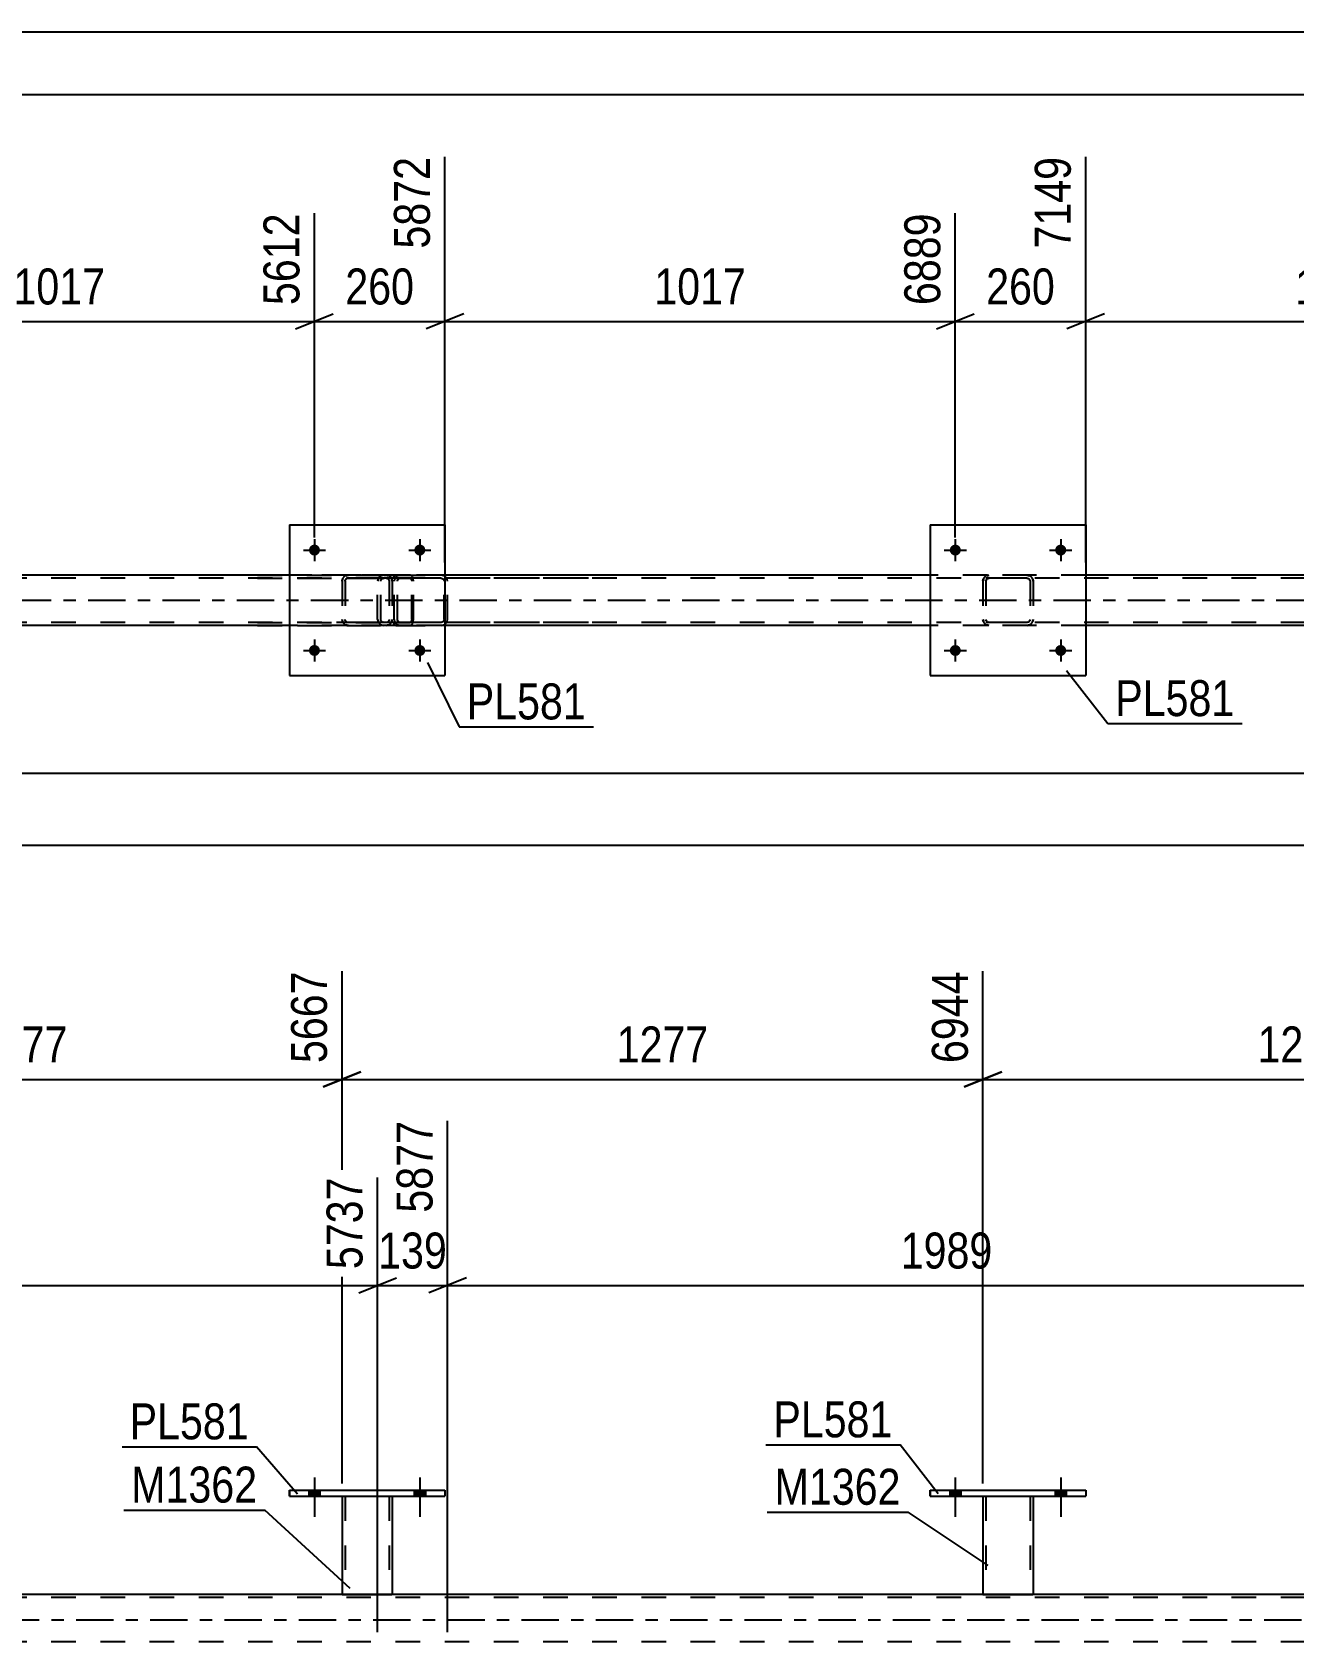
# Model space of a CAD drawing. Header units: millimetres. Extents: x 0 to 841, y 0 to 594.
# Drawn here: x 248.2 to 348.8, y 465.8 to 594 of the extents above; entities that cross this region are included whole.
import ezdxf

# ---------------------------------------------------------------- set-up
doc = ezdxf.new("R2010")
doc.units = ezdxf.units.MM
doc.linetypes.add('DXK_LINE_DOT2', pattern=[3.9198, 1.9599, -1.9599])
doc.linetypes.add('DXK_LINE_DOT3', pattern=[5.9187, 2.979, -0.9799, 0.9799, -0.9799])
doc.styles.add('Arial Narrow', font='ARIALN.TTF', dxfattribs={"height": 0.2})

# ---------------------------------------------------------------- blocks, each defined once
blk = doc.blocks.new('Unknown-405118308-1133')
at = {"color": 5, "linetype": 'Continuous'}
for p, q in [((841, 594), (0, 594)), ((836, 589), (5, 589))]:
    blk.add_line(p, q, dxfattribs=at)
blk = doc.blocks.new('Part-405118308-4155 - 4145')
at = {"color": 7, "linetype": 'DXK_LINE_DOT2'}
for p, q in [((761.25, 550.5), (98.77, 550.5)), ((281.09, 550.74), (268.69, 550.74)), ((332.17, 550.74), (319.77, 550.74)), ((761.25, 546.98), (98.77, 546.98)), ((281.09, 546.74), (268.69, 546.74)), ((332.17, 546.74), (319.77, 546.74))]:
    blk.add_line(p, q, dxfattribs=at)
at = {"color": 2, "linetype": 'Continuous'}
for p, q in [((268.69, 550.74), (230.01, 550.74)), ((319.77, 550.74), (281.09, 550.74)), ((370.86, 550.74), (332.17, 550.74)), ((268.69, 546.74), (230.01, 546.74)), ((319.77, 546.74), (281.09, 546.74)), ((370.86, 546.74), (332.17, 546.74))]:
    blk.add_line(p, q, dxfattribs=at)
at = {"color": 7, "linetype": 'DXK_LINE_DOT3'}
blk.add_line((98.77, 548.74), (761.25, 548.74), dxfattribs=at)
blk = doc.blocks.new('Part-405118308-24229 - 4145')
at = {"color": 7, "linetype": 'DXK_LINE_DOT2'}
for p, q in [((323.97, 550.26), (324.01, 550.44)), ((324.01, 550.44), (323.97, 550.26)), ((323.97, 550.26), (323.97, 547.22)), ((324.21, 550.26), (324.23, 550.35)), ((324.21, 550.26), (324.21, 547.22)), ((324.23, 550.35), (324.29, 550.43)), ((324.27, 550.7), (324.45, 550.74)), ((324.45, 550.74), (324.27, 550.7)), ((324.29, 550.43), (324.36, 550.48)), ((324.36, 550.48), (324.45, 550.5)), ((327.49, 550.74), (324.45, 550.74)), ((327.49, 550.5), (324.45, 550.5)), ((327.49, 550.74), (327.68, 550.7)), ((327.68, 550.7), (327.49, 550.74)), ((327.49, 550.5), (327.59, 550.48)), ((327.59, 550.48), (327.66, 550.43)), ((327.66, 550.43), (327.72, 550.35)), ((327.72, 550.35), (327.73, 550.26)), ((327.73, 550.26), (327.73, 547.22)), ((327.94, 550.44), (327.97, 550.26)), ((327.97, 550.26), (327.94, 550.44)), ((327.97, 550.26), (327.97, 547.22)), ((324.01, 547.04), (323.97, 547.22)), ((323.97, 547.22), (324.01, 547.04)), ((324.23, 547.13), (324.21, 547.22)), ((324.29, 547.05), (324.23, 547.13)), ((324.45, 546.74), (324.27, 546.78)), ((324.27, 546.78), (324.45, 546.74)), ((324.36, 547), (324.29, 547.05)), ((324.45, 546.98), (324.36, 547)), ((327.49, 546.98), (324.45, 546.98)), ((327.49, 546.74), (324.45, 546.74)), ((327.59, 547), (327.49, 546.98)), ((327.68, 546.78), (327.49, 546.74)), ((327.49, 546.74), (327.68, 546.78)), ((327.66, 547.05), (327.59, 547)), ((327.72, 547.13), (327.66, 547.05)), ((327.73, 547.22), (327.72, 547.13)), ((327.97, 547.22), (327.94, 547.04)), ((327.94, 547.04), (327.97, 547.22))]:
    blk.add_line(p, q, dxfattribs=at)
at = {"color": 7, "linetype": 'DXK_LINE_DOT3'}
blk.add_line((325.97, 548.74), (325.97, 548.74), dxfattribs=at)
at = {"color": 7, "linetype": 'DXK_LINE_DOT2'}
for centre, start, end in [((324.45, 550.26), 112.5, 157.5), ((324.45, 550.26), 112.5, 157.5), ((327.49, 550.26), 22.5, 67.5), ((327.49, 550.26), 22.5, 67.5), ((324.45, 547.22), 202.5, 247.5), ((324.45, 547.22), 202.5, 247.5), ((327.49, 547.22), 292.5, 337.5), ((327.49, 547.22), 292.5, 337.5)]:
    blk.add_arc(centre, 0.48, start, end, dxfattribs=at)
blk = doc.blocks.new('Part-405118308-4215 - 4145')
at = {"color": 7, "linetype": 'DXK_LINE_DOT2'}
for p, q in [((277.08, 550.44), (277.04, 550.26)), ((277.04, 547.22), (277.04, 550.26)), ((277.3, 550.26), (277.32, 550.35)), ((277.3, 547.22), (277.3, 550.26)), ((277.32, 550.35), (277.37, 550.43)), ((277.55, 550.74), (277.36, 550.7)), ((277.37, 550.43), (277.45, 550.48)), ((277.45, 550.48), (277.55, 550.5)), ((277.55, 550.74), (280.79, 550.74)), ((292.54, 550.74), (277.55, 550.74)), ((292.54, 550.5), (277.55, 550.5)), ((280.98, 550.7), (280.79, 550.74)), ((280.79, 550.5), (280.88, 550.48)), ((280.88, 550.48), (280.97, 550.43)), ((280.97, 550.43), (281.02, 550.35)), ((281.02, 550.35), (281.04, 550.26)), ((281.04, 547.22), (281.04, 550.26)), ((281.26, 550.43), (281.26, 550.44)), ((281.3, 550.26), (281.26, 550.43)), ((281.3, 547.22), (281.3, 550.26)), ((277.04, 547.22), (277.08, 547.04)), ((277.32, 547.13), (277.3, 547.22)), ((277.37, 547.05), (277.32, 547.13)), ((277.36, 546.78), (277.55, 546.74)), ((277.45, 547), (277.37, 547.05)), ((277.55, 546.98), (277.45, 547)), ((292.54, 546.98), (277.55, 546.98)), ((277.55, 546.74), (280.79, 546.74)), ((292.54, 546.74), (277.55, 546.74)), ((280.88, 547), (280.79, 546.98)), ((280.79, 546.74), (280.98, 546.78)), ((280.97, 547.05), (280.88, 547)), ((281.02, 547.13), (280.97, 547.05)), ((281.04, 547.22), (281.02, 547.13)), ((281.26, 547.04), (281.3, 547.22))]:
    blk.add_line(p, q, dxfattribs=at)
for centre, start, end in [((277.53, 550.24), 110.7584, 155.6801), ((280.81, 550.24), 24.32, 69.2417), ((277.53, 547.24), 204.32, 249.2417), ((280.81, 547.24), 290.7584, 335.6801)]:
    blk.add_arc(centre, 0.496, start, end, dxfattribs=at)
blk = doc.blocks.new('Part-405118308-24230 - 4145')
at = {"color": 2, "linetype": 'Continuous'}
for p, q in [((319.77, 554.74), (319.77, 542.74)), ((319.77, 554.74), (332.17, 554.74)), ((332.17, 554.74), (332.17, 542.74)), ((319.77, 542.74), (332.17, 542.74))]:
    blk.add_line(p, q, dxfattribs=at)
blk = doc.blocks.new('Part-405118308-4201 - 4145')
at = {"color": 7, "linetype": 'DXK_LINE_DOT2'}
for p, q in [((266.16, 550.74), (276.23, 550.74)), ((266.16, 550.5), (276.23, 550.5)), ((278.32, 550.74), (269.34, 550.74)), ((269.34, 550.5), (278.32, 550.5)), ((275.76, 550.44), (275.72, 550.26)), ((275.72, 547.22), (275.72, 550.26)), ((275.97, 550.26), (275.99, 550.35)), ((275.97, 547.22), (275.97, 550.26)), ((275.99, 550.35), (276.05, 550.43)), ((276.23, 550.74), (276.03, 550.7)), ((276.05, 550.43), (276.13, 550.48)), ((276.13, 550.48), (276.23, 550.5)), ((276.23, 550.74), (278.32, 550.74)), ((278.32, 550.5), (276.23, 550.5)), ((277.04, 550.5), (277.04, 550.74)), ((278.42, 550.7), (278.32, 550.74)), ((278.32, 550.5), (278.37, 550.48)), ((278.37, 550.48), (278.41, 550.43)), ((278.41, 550.43), (278.44, 550.35)), ((278.51, 550.6), (278.42, 550.7)), ((278.44, 550.35), (278.45, 550.26)), ((278.45, 547.22), (278.45, 550.26)), ((278.57, 550.44), (278.51, 550.6)), ((278.59, 550.26), (278.57, 550.44)), ((278.59, 547.22), (278.59, 550.26)), ((266.16, 546.98), (277.04, 546.98)), ((266.16, 546.74), (276.23, 546.74)), ((278.32, 546.98), (269.34, 546.98)), ((269.34, 546.74), (278.32, 546.74)), ((275.72, 547.22), (275.76, 547.04)), ((275.99, 547.13), (275.97, 547.22)), ((276.05, 547.05), (275.99, 547.13)), ((276.03, 546.78), (276.23, 546.74)), ((276.13, 547), (276.05, 547.05)), ((276.23, 546.98), (276.13, 547)), ((278.32, 546.74), (276.23, 546.74)), ((277.04, 546.74), (277.04, 546.98)), ((277.04, 546.98), (278.32, 546.98)), ((278.37, 547), (278.32, 546.98)), ((278.32, 546.74), (278.42, 546.78)), ((278.41, 547.05), (278.37, 547)), ((278.44, 547.13), (278.41, 547.05)), ((278.42, 546.78), (278.51, 546.88)), ((278.45, 547.22), (278.44, 547.13)), ((278.51, 546.88), (278.57, 547.04)), ((278.57, 547.04), (278.59, 547.22))]:
    blk.add_line(p, q, dxfattribs=at)
for centre, start, end in [((276.21, 550.24), 111.1941, 156.1506), ((276.21, 547.24), 203.8495, 248.8059)]:
    blk.add_arc(centre, 0.492, start, end, dxfattribs=at)
blk = doc.blocks.new('Part-405118308-24228 - 4145')
at = {"color": 2, "linetype": 'Continuous'}
for p, q in [((268.69, 554.74), (268.69, 542.74)), ((268.69, 554.74), (281.09, 554.74)), ((281.09, 554.74), (281.09, 542.74)), ((268.69, 542.74), (281.09, 542.74))]:
    blk.add_line(p, q, dxfattribs=at)
blk = doc.blocks.new('Bolt-405118308-24257 - 4145')
at = {"linetype": 'Continuous'}
for points in [[(271.13, 552.74, -1), (270.25, 552.74, -1)], [(279.53, 552.74, -1), (278.65, 552.74, -1)]]:
    blk.add_hatch(color=1, dxfattribs=at).paths.add_polyline_path(points)
at = {"color": 1, "linetype": 'Continuous'}
for p, q in [((269.81, 552.74), (271.57, 552.74)), ((270.69, 553.62), (270.69, 551.86)), ((278.21, 552.74), (279.97, 552.74)), ((279.09, 553.62), (279.09, 551.86))]:
    blk.add_line(p, q, dxfattribs=at)
blk = doc.blocks.new('Part-405118308-24227 - 4145')
at = {"color": 7, "linetype": 'DXK_LINE_DOT2'}
for p, q in [((272.89, 550.26), (272.93, 550.44)), ((272.93, 550.44), (272.89, 550.26)), ((272.89, 550.26), (272.89, 547.22)), ((273.13, 550.26), (273.15, 550.35)), ((273.13, 550.26), (273.13, 547.22)), ((273.15, 550.35), (273.2, 550.43)), ((273.19, 550.7), (273.37, 550.74)), ((273.37, 550.74), (273.19, 550.7)), ((273.2, 550.43), (273.28, 550.48)), ((273.28, 550.48), (273.37, 550.5)), ((276.41, 550.74), (273.37, 550.74)), ((276.41, 550.5), (273.37, 550.5)), ((276.41, 550.74), (276.6, 550.7)), ((276.6, 550.7), (276.41, 550.74)), ((276.41, 550.5), (276.51, 550.48)), ((276.51, 550.48), (276.58, 550.43)), ((276.58, 550.43), (276.64, 550.35)), ((276.64, 550.35), (276.65, 550.26)), ((276.65, 550.26), (276.65, 547.22)), ((276.86, 550.44), (276.89, 550.26)), ((276.89, 550.26), (276.86, 550.44)), ((276.89, 550.26), (276.89, 547.22)), ((272.93, 547.04), (272.89, 547.22)), ((272.89, 547.22), (272.93, 547.04)), ((273.15, 547.13), (273.13, 547.22)), ((273.2, 547.05), (273.15, 547.13)), ((273.37, 546.74), (273.19, 546.78)), ((273.19, 546.78), (273.37, 546.74)), ((273.28, 547), (273.2, 547.05)), ((273.37, 546.98), (273.28, 547)), ((276.41, 546.98), (273.37, 546.98)), ((276.41, 546.74), (273.37, 546.74)), ((276.51, 547), (276.41, 546.98)), ((276.6, 546.78), (276.41, 546.74)), ((276.41, 546.74), (276.6, 546.78)), ((276.58, 547.05), (276.51, 547)), ((276.64, 547.13), (276.58, 547.05)), ((276.65, 547.22), (276.64, 547.13)), ((276.89, 547.22), (276.86, 547.04)), ((276.86, 547.04), (276.89, 547.22))]:
    blk.add_line(p, q, dxfattribs=at)
at = {"color": 7, "linetype": 'DXK_LINE_DOT3'}
blk.add_line((274.89, 548.74), (274.89, 548.74), dxfattribs=at)
at = {"color": 7, "linetype": 'DXK_LINE_DOT2'}
for centre, start, end in [((273.37, 550.26), 112.5, 157.5), ((273.37, 550.26), 112.5, 157.5), ((276.41, 550.26), 22.5, 67.5), ((276.41, 550.26), 22.5, 67.5), ((273.37, 547.22), 202.5, 247.5), ((273.37, 547.22), 202.5, 247.5), ((276.41, 547.22), 292.5, 337.5), ((276.41, 547.22), 292.5, 337.5)]:
    blk.add_arc(centre, 0.48, start, end, dxfattribs=at)
blk = doc.blocks.new('Bolt-405118308-24256 - 4145')
at = {"linetype": 'Continuous'}
for points in [[(271.13, 544.74, -1), (270.25, 544.74, -1)], [(279.53, 544.74, -1), (278.65, 544.74, -1)]]:
    blk.add_hatch(color=1, dxfattribs=at).paths.add_polyline_path(points)
at = {"color": 1, "linetype": 'Continuous'}
for p, q in [((270.69, 545.62), (270.69, 543.86)), ((279.09, 545.62), (279.09, 543.86)), ((269.81, 544.74), (271.57, 544.74)), ((278.21, 544.74), (279.97, 544.74))]:
    blk.add_line(p, q, dxfattribs=at)
blk = doc.blocks.new('Bolt-405118308-24258 - 4145')
at = {"linetype": 'Continuous'}
for points in [[(322.21, 544.74, -1), (321.33, 544.74, -1)], [(330.61, 544.74, -1), (329.73, 544.74, -1)]]:
    blk.add_hatch(color=1, dxfattribs=at).paths.add_polyline_path(points)
at = {"color": 1, "linetype": 'Continuous'}
for p, q in [((321.77, 545.62), (321.77, 543.86)), ((330.17, 545.62), (330.17, 543.86)), ((320.89, 544.74), (322.65, 544.74)), ((329.29, 544.74), (331.05, 544.74))]:
    blk.add_line(p, q, dxfattribs=at)
blk = doc.blocks.new('Bolt-405118308-24259 - 4145')
at = {"linetype": 'Continuous'}
for points in [[(322.21, 552.74, -1), (321.33, 552.74, -1)], [(330.61, 552.74, -1), (329.73, 552.74, -1)]]:
    blk.add_hatch(color=1, dxfattribs=at).paths.add_polyline_path(points)
at = {"color": 1, "linetype": 'Continuous'}
for p, q in [((320.89, 552.74), (322.65, 552.74)), ((321.77, 553.62), (321.77, 551.86)), ((329.29, 552.74), (331.05, 552.74)), ((330.17, 553.62), (330.17, 551.86))]:
    blk.add_line(p, q, dxfattribs=at)
blk = doc.blocks.new('Part-405118308-2993 - 2836')
at = {"color": 2, "linetype": 'Continuous'}
blk.add_line((754.6, 469.52), (56.37, 469.52), dxfattribs=at)
at = {"color": 7, "linetype": 'DXK_LINE_DOT2'}
for p, q in [((761.25, 469.28), (56.37, 469.28)), ((761.25, 465.76), (56.37, 465.76))]:
    blk.add_line(p, q, dxfattribs=at)
at = {"color": 7, "linetype": 'DXK_LINE_DOT3'}
blk.add_line((56.37, 467.52), (761.25, 467.52), dxfattribs=at)
blk = doc.blocks.new('Part-405118308-24594 - 2836')
at = {"color": 2, "linetype": 'Continuous'}
for p, q in [((268.69, 477.36), (268.69, 477.84)), ((268.69, 477.84), (268.69, 477.84)), ((268.69, 477.84), (281.09, 477.84)), ((268.69, 477.36), (268.69, 477.36)), ((268.69, 477.36), (281.09, 477.36)), ((281.09, 477.84), (281.09, 477.36))]:
    blk.add_line(p, q, dxfattribs=at)
at = {"color": 7, "linetype": 'DXK_LINE_DOT2'}
for p, q in [((268.69, 477.84), (268.69, 477.36)), ((268.69, 477.84), (268.69, 477.84)), ((268.69, 477.36), (268.69, 477.36)), ((281.09, 477.84), (281.09, 477.36))]:
    blk.add_line(p, q, dxfattribs=at)
blk = doc.blocks.new('Part-405118308-24593 - 2836')
at = {"color": 2, "linetype": 'Continuous'}
for p, q in [((272.89, 477.36), (272.89, 469.52)), ((276.89, 477.36), (276.89, 469.52)), ((272.89, 469.52), (276.86, 469.52)), ((276.89, 469.52), (276.86, 469.52))]:
    blk.add_line(p, q, dxfattribs=at)
at = {"color": 7, "linetype": 'DXK_LINE_DOT2'}
for p, q in [((272.89, 477.36), (276.89, 477.36)), ((272.89, 477.36), (272.89, 477.36)), ((272.89, 477.36), (272.89, 477.36)), ((273.13, 477.36), (273.13, 469.52)), ((276.65, 477.36), (276.65, 469.52)), ((276.89, 477.36), (276.89, 477.36)), ((276.89, 477.36), (276.89, 477.36)), ((276.64, 469.52), (276.65, 469.52))]:
    blk.add_line(p, q, dxfattribs=at)
blk = doc.blocks.new('Part-405118308-24595 - 2836')
at = {"color": 2, "linetype": 'Continuous'}
for p, q in [((323.97, 477.36), (323.97, 469.52)), ((327.97, 477.36), (327.97, 469.52)), ((323.97, 469.52), (327.94, 469.52)), ((327.97, 469.52), (327.94, 469.52))]:
    blk.add_line(p, q, dxfattribs=at)
at = {"color": 7, "linetype": 'DXK_LINE_DOT2'}
for p, q in [((323.97, 477.36), (327.97, 477.36)), ((323.97, 477.36), (323.97, 477.36)), ((323.97, 477.36), (323.97, 477.36)), ((324.21, 477.36), (324.21, 469.52)), ((327.73, 477.36), (327.73, 469.52)), ((327.97, 477.36), (327.97, 477.36)), ((327.97, 477.36), (327.97, 477.36)), ((327.72, 469.52), (327.73, 469.52))]:
    blk.add_line(p, q, dxfattribs=at)
blk = doc.blocks.new('Part-405118308-24596 - 2836')
at = {"color": 2, "linetype": 'Continuous'}
for p, q in [((319.77, 477.36), (319.77, 477.84)), ((319.77, 477.84), (319.77, 477.84)), ((319.77, 477.84), (332.17, 477.84)), ((319.77, 477.36), (319.77, 477.36)), ((319.77, 477.36), (332.17, 477.36)), ((332.17, 477.84), (332.17, 477.36))]:
    blk.add_line(p, q, dxfattribs=at)
at = {"color": 7, "linetype": 'DXK_LINE_DOT2'}
for p, q in [((319.77, 477.84), (319.77, 477.36)), ((319.77, 477.84), (319.77, 477.84)), ((319.77, 477.36), (319.77, 477.36)), ((332.17, 477.84), (332.17, 477.36))]:
    blk.add_line(p, q, dxfattribs=at)
blk = doc.blocks.new('Bolt-405118308-24622 - 2836')
at = {"linetype": 'Continuous'}
for points in [[(270.25, 477.36), (271.13, 477.36), (271.13, 477.84), (270.25, 477.84)], [(278.65, 477.36), (279.53, 477.36), (279.53, 477.84), (278.65, 477.84)]]:
    blk.add_hatch(color=1, dxfattribs=at).paths.add_polyline_path(points)
at = {"color": 1, "linetype": 'Continuous'}
for p, q in [((270.69, 478.84), (270.69, 475.72)), ((279.09, 478.84), (279.09, 475.72)), ((270.25, 477.84), (270.25, 477.36)), ((271.13, 477.84), (271.13, 477.36)), ((278.65, 477.84), (278.65, 477.36)), ((279.53, 477.84), (279.53, 477.36))]:
    blk.add_line(p, q, dxfattribs=at)
blk = doc.blocks.new('Bolt-405118308-24623 - 2836')
at = {"linetype": 'Continuous'}
for points in [[(270.25, 477.36), (271.13, 477.36), (271.13, 477.84), (270.25, 477.84)], [(278.65, 477.36), (279.53, 477.36), (279.53, 477.84), (278.65, 477.84)]]:
    blk.add_hatch(color=1, dxfattribs=at).paths.add_polyline_path(points)
at = {"color": 1, "linetype": 'Continuous'}
for p, q in [((270.69, 478.84), (270.69, 475.72)), ((279.09, 478.84), (279.09, 475.72)), ((270.25, 477.84), (270.25, 477.36)), ((271.13, 477.84), (271.13, 477.36)), ((278.65, 477.84), (278.65, 477.36)), ((279.53, 477.84), (279.53, 477.36))]:
    blk.add_line(p, q, dxfattribs=at)
blk = doc.blocks.new('Bolt-405118308-24624 - 2836')
at = {"linetype": 'Continuous'}
for points in [[(321.33, 477.36), (322.21, 477.36), (322.21, 477.84), (321.33, 477.84)], [(329.73, 477.36), (330.61, 477.36), (330.61, 477.84), (329.73, 477.84)]]:
    blk.add_hatch(color=1, dxfattribs=at).paths.add_polyline_path(points)
at = {"color": 1, "linetype": 'Continuous'}
for p, q in [((321.77, 478.84), (321.77, 475.72)), ((330.17, 478.84), (330.17, 475.72)), ((321.33, 477.84), (321.33, 477.36)), ((322.21, 477.84), (322.21, 477.36)), ((329.73, 477.84), (329.73, 477.36)), ((330.61, 477.84), (330.61, 477.36))]:
    blk.add_line(p, q, dxfattribs=at)
blk = doc.blocks.new('Bolt-405118308-24625 - 2836')
at = {"linetype": 'Continuous'}
for points in [[(321.33, 477.36), (322.21, 477.36), (322.21, 477.84), (321.33, 477.84)], [(329.73, 477.36), (330.61, 477.36), (330.61, 477.84), (329.73, 477.84)]]:
    blk.add_hatch(color=1, dxfattribs=at).paths.add_polyline_path(points)
at = {"color": 1, "linetype": 'Continuous'}
for p, q in [((321.77, 478.84), (321.77, 475.72)), ((330.17, 478.84), (330.17, 475.72)), ((321.33, 477.84), (321.33, 477.36)), ((322.21, 477.84), (322.21, 477.36)), ((329.73, 477.84), (329.73, 477.36)), ((330.61, 477.84), (330.61, 477.36))]:
    blk.add_line(p, q, dxfattribs=at)
blk = doc.blocks.new('StraightDimension-405118308-26940 - 4145')
at = {"color": 7, "linetype": 'Continuous'}
for p, q in [((230.01, 551.74), (230.01, 584.07)), ((270.69, 553.74), (270.69, 579.57)), ((231.51, 571.56), (228.51, 570.36)), ((230.01, 570.96), (270.69, 570.96)), ((269.19, 570.36), (272.19, 571.56))]:
    blk.add_line(p, q, dxfattribs=at)
at = {"color": 0}
blk.add_wipeout([(254.61, 571.71), (254.61, 575.91), (246.1, 575.91), (246.1, 571.71)], dxfattribs=at)
at = {"color": 3, "style": 'Arial Narrow'}
blk.add_text('1017', height=2.863, dxfattribs=at).set_placement((246.7, 572.31))
at = {"color": 0, "linetype": 'Continuous'}
blk.add_wipeout([(270.09, 580.17), (265.89, 580.17), (265.89, 571.66), (270.09, 571.66)], dxfattribs=at)
at = {"color": 3, "linetype": 'Continuous', "style": 'Arial Narrow'}
blk.add_text('5612', height=2.863, rotation=90.0002, dxfattribs=at).set_placement((269.49, 572.26))
blk = doc.blocks.new('StraightDimension-405118308-4300 - 4145')
at = {"color": 7, "linetype": 'Continuous'}
blk.add_line((61.65, 534.96), (761.25, 534.96), dxfattribs=at)
blk = doc.blocks.new('StraightDimension-405118308-26936 - 4145')
at = {"color": 7, "linetype": 'Continuous'}
for p, q in [((332.17, 551.74), (332.17, 584.07)), ((372.86, 553.74), (372.86, 579.57)), ((333.67, 571.56), (330.67, 570.36)), ((332.17, 570.96), (372.86, 570.96)), ((371.36, 570.36), (374.36, 571.56))]:
    blk.add_line(p, q, dxfattribs=at)
at = {"color": 0}
blk.add_wipeout([(356.77, 571.71), (356.77, 575.91), (348.26, 575.91), (348.26, 571.71)], dxfattribs=at)
at = {"color": 3, "style": 'Arial Narrow'}
blk.add_text('1017', height=2.863, dxfattribs=at).set_placement((348.86, 572.31))
at = {"color": 0, "linetype": 'Continuous'}
blk.add_wipeout([(372.26, 580.17), (368.06, 580.17), (368.06, 571.66), (372.26, 571.66)], dxfattribs=at)
at = {"color": 3, "linetype": 'Continuous', "style": 'Arial Narrow'}
blk.add_text('8166', height=2.863, rotation=90.0002, dxfattribs=at).set_placement((371.66, 572.26))
blk = doc.blocks.new('StraightDimension-405118308-26937 - 4145')
at = {"color": 7, "linetype": 'Continuous'}
for p, q in [((332.17, 551.74), (332.17, 584.07)), ((321.77, 553.74), (321.77, 579.57)), ((320.27, 570.36), (323.27, 571.56)), ((321.77, 570.96), (332.17, 570.96)), ((333.67, 571.56), (330.67, 570.36))]:
    blk.add_line(p, q, dxfattribs=at)
at = {"color": 0}
blk.add_wipeout([(330.32, 571.71), (330.32, 575.91), (323.63, 575.91), (323.63, 571.71)], dxfattribs=at)
at = {"color": 3, "style": 'Arial Narrow'}
blk.add_text('260', height=2.863, dxfattribs=at).set_placement((324.23, 572.31))
at = {"color": 0, "linetype": 'Continuous'}
blk.add_wipeout([(331.57, 584.67), (327.37, 584.67), (327.37, 576.16), (331.57, 576.16)], dxfattribs=at)
at = {"color": 3, "linetype": 'Continuous', "style": 'Arial Narrow'}
blk.add_text('7149', height=2.863, rotation=90.0002, dxfattribs=at).set_placement((330.97, 576.76))
blk = doc.blocks.new('StraightDimension-405118308-26938 - 4145')
at = {"color": 7, "linetype": 'Continuous'}
for p, q in [((281.09, 551.74), (281.09, 584.07)), ((321.77, 553.74), (321.77, 579.57)), ((282.59, 571.56), (279.59, 570.36)), ((281.09, 570.96), (321.77, 570.96)), ((320.27, 570.36), (323.27, 571.56))]:
    blk.add_line(p, q, dxfattribs=at)
at = {"color": 0}
blk.add_wipeout([(305.69, 571.71), (305.69, 575.91), (297.18, 575.91), (297.18, 571.71)], dxfattribs=at)
at = {"color": 3, "style": 'Arial Narrow'}
blk.add_text('1017', height=2.863, dxfattribs=at).set_placement((297.78, 572.31))
at = {"color": 0, "linetype": 'Continuous'}
blk.add_wipeout([(321.17, 580.17), (316.97, 580.17), (316.97, 571.66), (321.17, 571.66)], dxfattribs=at)
at = {"color": 3, "linetype": 'Continuous', "style": 'Arial Narrow'}
blk.add_text('6889', height=2.863, rotation=90.0002, dxfattribs=at).set_placement((320.57, 572.26))
blk = doc.blocks.new('StraightDimension-405118308-26939 - 4145')
at = {"color": 7, "linetype": 'Continuous'}
for p, q in [((281.09, 551.74), (281.09, 584.07)), ((270.69, 553.74), (270.69, 579.57)), ((269.19, 570.36), (272.19, 571.56)), ((270.69, 570.96), (281.09, 570.96)), ((282.59, 571.56), (279.59, 570.36))]:
    blk.add_line(p, q, dxfattribs=at)
at = {"color": 0}
blk.add_wipeout([(279.24, 571.71), (279.24, 575.91), (272.55, 575.91), (272.55, 571.71)], dxfattribs=at)
at = {"color": 3, "style": 'Arial Narrow'}
blk.add_text('260', height=2.863, dxfattribs=at).set_placement((273.15, 572.31))
at = {"color": 0, "linetype": 'Continuous'}
blk.add_wipeout([(280.49, 584.67), (276.29, 584.67), (276.29, 576.16), (280.49, 576.16)], dxfattribs=at)
at = {"color": 3, "linetype": 'Continuous', "style": 'Arial Narrow'}
blk.add_text('5872', height=2.863, rotation=90.0002, dxfattribs=at).set_placement((279.89, 576.76))
blk = doc.blocks.new('StraightDimension-405118308-27672 - 4145')
at = {"color": 7, "linetype": 'Continuous'}
blk.add_line((61.01, 529.24), (761.89, 529.24), dxfattribs=at)
blk = doc.blocks.new('StraightDimension-405118308-21625 - 2836')
at = {"color": 7, "linetype": 'Continuous'}
for p, q in [((281.3, 466.52), (281.3, 507.26)), ((275.72, 466.52), (275.72, 502.76)), ((274.22, 493.55), (277.22, 494.75)), ((275.72, 494.15), (281.3, 494.15)), ((282.8, 494.75), (279.8, 493.55))]:
    blk.add_line(p, q, dxfattribs=at)
at = {"color": 0}
blk.add_wipeout([(281.85, 494.9), (281.85, 499.1), (275.17, 499.1), (275.17, 494.9)], dxfattribs=at)
at = {"color": 3, "style": 'Arial Narrow'}
blk.add_text('139', height=2.863, dxfattribs=at).set_placement((275.77, 495.5))
at = {"color": 0, "linetype": 'Continuous'}
blk.add_wipeout([(280.7, 507.86), (276.5, 507.86), (276.5, 499.35), (280.7, 499.35)], dxfattribs=at)
at = {"color": 3, "linetype": 'Continuous', "style": 'Arial Narrow'}
blk.add_text('5877', height=2.863, rotation=90.0002, dxfattribs=at).set_placement((280.1, 499.95))
blk = doc.blocks.new('StraightDimension-405118308-30037 - 2836')
at = {"color": 7, "linetype": 'Continuous'}
for p, q in [((221.81, 478.36), (221.81, 519.18)), ((272.89, 478.36), (272.89, 519.18)), ((223.31, 511.17), (220.31, 509.97)), ((221.81, 510.57), (272.89, 510.57)), ((271.39, 509.97), (274.39, 511.17))]:
    blk.add_line(p, q, dxfattribs=at)
at = {"color": 0}
blk.add_wipeout([(251.61, 511.32), (251.61, 515.52), (243.1, 515.52), (243.1, 511.32)], dxfattribs=at)
at = {"color": 3, "style": 'Arial Narrow'}
blk.add_text('1277', height=2.863, dxfattribs=at).set_placement((243.7, 511.92))
at = {"color": 0, "linetype": 'Continuous'}
blk.add_wipeout([(272.29, 519.78), (268.09, 519.78), (268.09, 511.27), (272.29, 511.27)], dxfattribs=at)
at = {"color": 3, "linetype": 'Continuous', "style": 'Arial Narrow'}
blk.add_text('5667', height=2.863, rotation=90.0002, dxfattribs=at).set_placement((271.69, 511.87))
blk = doc.blocks.new('StraightDimension-405118308-21624 - 2836')
at = {"color": 7, "linetype": 'Continuous'}
for p, q in [((281.3, 466.52), (281.3, 507.26)), ((360.86, 466.52), (360.86, 502.76)), ((282.8, 494.75), (279.8, 493.55)), ((281.3, 494.15), (360.86, 494.15)), ((359.36, 493.55), (362.36, 494.75))]:
    blk.add_line(p, q, dxfattribs=at)
at = {"color": 0}
blk.add_wipeout([(325.33, 494.9), (325.33, 499.1), (316.82, 499.1), (316.82, 494.9)], dxfattribs=at)
at = {"color": 3, "style": 'Arial Narrow'}
blk.add_text('1989', height=2.863, dxfattribs=at).set_placement((317.42, 495.5))
at = {"color": 0, "linetype": 'Continuous'}
blk.add_wipeout([(360.26, 503.36), (356.06, 503.36), (356.06, 494.85), (360.26, 494.85)], dxfattribs=at)
at = {"color": 3, "linetype": 'Continuous', "style": 'Arial Narrow'}
blk.add_text('7866', height=2.863, rotation=90.0002, dxfattribs=at).set_placement((359.66, 495.45))
blk = doc.blocks.new('StraightDimension-405118308-30036 - 2836')
at = {"color": 7, "linetype": 'Continuous'}
for p, q in [((272.89, 478.36), (272.89, 519.18)), ((323.97, 478.36), (323.97, 519.18)), ((274.39, 511.17), (271.39, 509.97)), ((272.89, 510.57), (323.97, 510.57)), ((322.47, 509.97), (325.47, 511.17))]:
    blk.add_line(p, q, dxfattribs=at)
at = {"color": 0}
blk.add_wipeout([(302.69, 511.32), (302.69, 515.52), (294.18, 515.52), (294.18, 511.32)], dxfattribs=at)
at = {"color": 3, "style": 'Arial Narrow'}
blk.add_text('1277', height=2.863, dxfattribs=at).set_placement((294.78, 511.92))
at = {"color": 0, "linetype": 'Continuous'}
blk.add_wipeout([(323.37, 519.78), (319.17, 519.78), (319.17, 511.27), (323.37, 511.27)], dxfattribs=at)
at = {"color": 3, "linetype": 'Continuous', "style": 'Arial Narrow'}
blk.add_text('6944', height=2.863, rotation=90.0002, dxfattribs=at).set_placement((322.77, 511.87))
blk = doc.blocks.new('StraightDimension-405118308-21626 - 2836')
at = {"color": 7, "linetype": 'Continuous'}
for p, q in [((196.16, 466.52), (196.16, 507.26)), ((275.72, 466.52), (275.72, 502.76)), ((197.66, 494.75), (194.66, 493.55)), ((196.16, 494.15), (275.72, 494.15)), ((274.22, 493.55), (277.22, 494.75))]:
    blk.add_line(p, q, dxfattribs=at)
at = {"color": 0}
blk.add_wipeout([(240.2, 494.9), (240.2, 499.1), (231.69, 499.1), (231.69, 494.9)], dxfattribs=at)
at = {"color": 3, "style": 'Arial Narrow'}
blk.add_text('1989', height=2.863, dxfattribs=at).set_placement((232.29, 495.5))
at = {"color": 0, "linetype": 'Continuous'}
blk.add_wipeout([(275.12, 503.36), (270.92, 503.36), (270.92, 494.85), (275.12, 494.85)], dxfattribs=at)
at = {"color": 3, "linetype": 'Continuous', "style": 'Arial Narrow'}
blk.add_text('5737', height=2.863, rotation=90.0002, dxfattribs=at).set_placement((274.52, 495.45))
blk = doc.blocks.new('StraightDimension-405118308-30035 - 2836')
at = {"color": 7, "linetype": 'Continuous'}
for p, q in [((323.97, 478.36), (323.97, 519.18)), ((375.06, 478.36), (375.06, 519.18)), ((325.47, 511.17), (322.47, 509.97)), ((323.97, 510.57), (375.06, 510.57)), ((373.56, 509.97), (376.56, 511.17))]:
    blk.add_line(p, q, dxfattribs=at)
at = {"color": 0}
blk.add_wipeout([(353.77, 511.32), (353.77, 515.52), (345.26, 515.52), (345.26, 511.32)], dxfattribs=at)
at = {"color": 3, "style": 'Arial Narrow'}
blk.add_text('1277', height=2.863, dxfattribs=at).set_placement((345.86, 511.92))
at = {"color": 0, "linetype": 'Continuous'}
blk.add_wipeout([(374.46, 519.78), (370.26, 519.78), (370.26, 511.27), (374.46, 511.27)], dxfattribs=at)
at = {"color": 3, "linetype": 'Continuous', "style": 'Arial Narrow'}
blk.add_text('8221', height=2.863, rotation=90.0002, dxfattribs=at).set_placement((373.86, 511.87))
blk = doc.blocks.new('Mark-405118308-27751 - 4145')
at = {"color": 0}
blk.add_wipeout([(292.33, 539.25), (292.33, 542.25), (282.83, 542.25), (282.83, 539.25)], dxfattribs=at)
blk.add_wipeout([(292.33, 539.25), (292.33, 542.25), (282.83, 542.25), (282.83, 539.25)], dxfattribs=at)
at = {"color": 30, "linetype": 'Continuous'}
for p, q in [((279.69, 543.78), (282.23, 538.65)), ((282.23, 538.65), (292.93, 538.65))]:
    blk.add_line(p, q, dxfattribs=at)
at = {"color": 3, "style": 'Arial Narrow'}
blk.add_text('PL581', height=2.863, dxfattribs=at).set_placement((282.83, 539.25))
blk = doc.blocks.new('Mark-405118308-27754 - 4145')
at = {"color": 0}
blk.add_wipeout([(344.03, 539.51), (344.03, 542.51), (334.52, 542.51), (334.52, 539.51)], dxfattribs=at)
blk.add_wipeout([(344.03, 539.51), (344.03, 542.51), (334.52, 542.51), (334.52, 539.51)], dxfattribs=at)
at = {"color": 30, "linetype": 'Continuous'}
for p, q in [((330.63, 543.14), (333.92, 538.91)), ((333.92, 538.91), (344.63, 538.91))]:
    blk.add_line(p, q, dxfattribs=at)
at = {"color": 3, "style": 'Arial Narrow'}
blk.add_text('PL581', height=2.863, dxfattribs=at).set_placement((334.52, 539.51))
blk = doc.blocks.new('Mark-405118308-30413 - 2836')
at = {"color": 0}
blk.add_wipeout([(316.77, 482.05), (316.77, 485.05), (307.27, 485.05), (307.27, 482.05)], dxfattribs=at)
blk.add_wipeout([(316.77, 482.05), (316.77, 485.05), (307.27, 485.05), (307.27, 482.05)], dxfattribs=at)
at = {"color": 30, "linetype": 'Continuous'}
for p in [(306.67, 481.45), (320.4, 477.55)]:
    blk.add_line(p, (317.37, 481.45), dxfattribs=at)
at = {"color": 3, "style": 'Arial Narrow'}
blk.add_text('PL581', height=2.863, dxfattribs=at).set_placement((307.27, 482.05))
blk = doc.blocks.new('Mark-405118308-30404 - 2836')
at = {"color": 0}
blk.add_wipeout([(266.14, 476.85), (266.14, 479.85), (256.09, 479.85), (256.09, 476.85)], dxfattribs=at)
blk.add_wipeout([(266.14, 476.85), (266.14, 479.85), (256.09, 479.85), (256.09, 476.85)], dxfattribs=at)
at = {"color": 30, "linetype": 'Continuous'}
for p in [(255.49, 476.25), (273.55, 470)]:
    blk.add_line(p, (266.74, 476.25), dxfattribs=at)
at = {"color": 3, "style": 'Arial Narrow'}
blk.add_text('M1362', height=2.863, dxfattribs=at).set_placement((256.09, 476.85))
blk = doc.blocks.new('Mark-405118308-30407 - 2836')
at = {"color": 0}
blk.add_wipeout([(265.46, 481.89), (265.46, 484.89), (255.96, 484.89), (255.96, 481.89)], dxfattribs=at)
blk.add_wipeout([(265.46, 481.89), (265.46, 484.89), (255.96, 484.89), (255.96, 481.89)], dxfattribs=at)
at = {"color": 30, "linetype": 'Continuous'}
for p in [(255.36, 481.29), (269.33, 477.53)]:
    blk.add_line(p, (266.06, 481.29), dxfattribs=at)
at = {"color": 3, "style": 'Arial Narrow'}
blk.add_text('PL581', height=2.863, dxfattribs=at).set_placement((255.96, 481.89))
blk = doc.blocks.new('Mark-405118308-30410 - 2836')
at = {"color": 0}
blk.add_wipeout([(317.42, 476.68), (317.42, 479.68), (307.37, 479.68), (307.37, 476.68)], dxfattribs=at)
blk.add_wipeout([(317.42, 476.68), (317.42, 479.68), (307.37, 479.68), (307.37, 476.68)], dxfattribs=at)
at = {"color": 30, "linetype": 'Continuous'}
for p in [(306.77, 476.08), (324.39, 471.83)]:
    blk.add_line(p, (318.02, 476.08), dxfattribs=at)
at = {"color": 3, "style": 'Arial Narrow'}
blk.add_text('M1362', height=2.863, dxfattribs=at).set_placement((307.37, 476.68))

msp = doc.modelspace()

# ---------------------------------------------------------------- block references
for name in ['Unknown-405118308-1133', 'Part-405118308-24228 - 4145', 'Part-405118308-24230 - 4145', 'Bolt-405118308-24257 - 4145', 'Bolt-405118308-24259 - 4145', 'Part-405118308-4155 - 4145', 'Part-405118308-4201 - 4145', 'Part-405118308-24227 - 4145', 'Part-405118308-4215 - 4145', 'Part-405118308-24229 - 4145', 'Bolt-405118308-24256 - 4145', 'Bolt-405118308-24258 - 4145', 'Bolt-405118308-24622 - 2836', 'Bolt-405118308-24623 - 2836', 'Bolt-405118308-24624 - 2836', 'Bolt-405118308-24625 - 2836', 'Part-405118308-24594 - 2836', 'Part-405118308-24593 - 2836', 'Part-405118308-24596 - 2836', 'Part-405118308-24595 - 2836', 'Part-405118308-2993 - 2836']:
    msp.add_blockref(name, (0, 0))

# ---------------------------------------------------------------- next in the draw order: block references
for name in ['StraightDimension-405118308-26940 - 4145', 'StraightDimension-405118308-26936 - 4145', 'StraightDimension-405118308-4300 - 4145', 'StraightDimension-405118308-21625 - 2836']:
    msp.add_blockref(name, (0, 0))

# ---------------------------------------------------------------- next in the draw order: block references
for name in ['StraightDimension-405118308-26937 - 4145', 'StraightDimension-405118308-27672 - 4145', 'StraightDimension-405118308-30037 - 2836', 'StraightDimension-405118308-21624 - 2836']:
    msp.add_blockref(name, (0, 0))

# ---------------------------------------------------------------- next in the draw order: block references
for name in ['StraightDimension-405118308-26938 - 4145', 'Mark-405118308-27751 - 4145', 'Mark-405118308-27754 - 4145', 'StraightDimension-405118308-30036 - 2836']:
    msp.add_blockref(name, (0, 0))

# ---------------------------------------------------------------- next in the draw order: block references
for name in ['StraightDimension-405118308-26939 - 4145', 'StraightDimension-405118308-30035 - 2836', 'StraightDimension-405118308-21626 - 2836', 'Mark-405118308-30413 - 2836']:
    msp.add_blockref(name, (0, 0))

# ---------------------------------------------------------------- next in the draw order: block references
for name in ['Mark-405118308-30404 - 2836', 'Mark-405118308-30410 - 2836']:
    msp.add_blockref(name, (0, 0))

# ---------------------------------------------------------------- next in the draw order: block references
msp.add_blockref('Mark-405118308-30407 - 2836', (0, 0))

doc.saveas('drawing.dxf')
